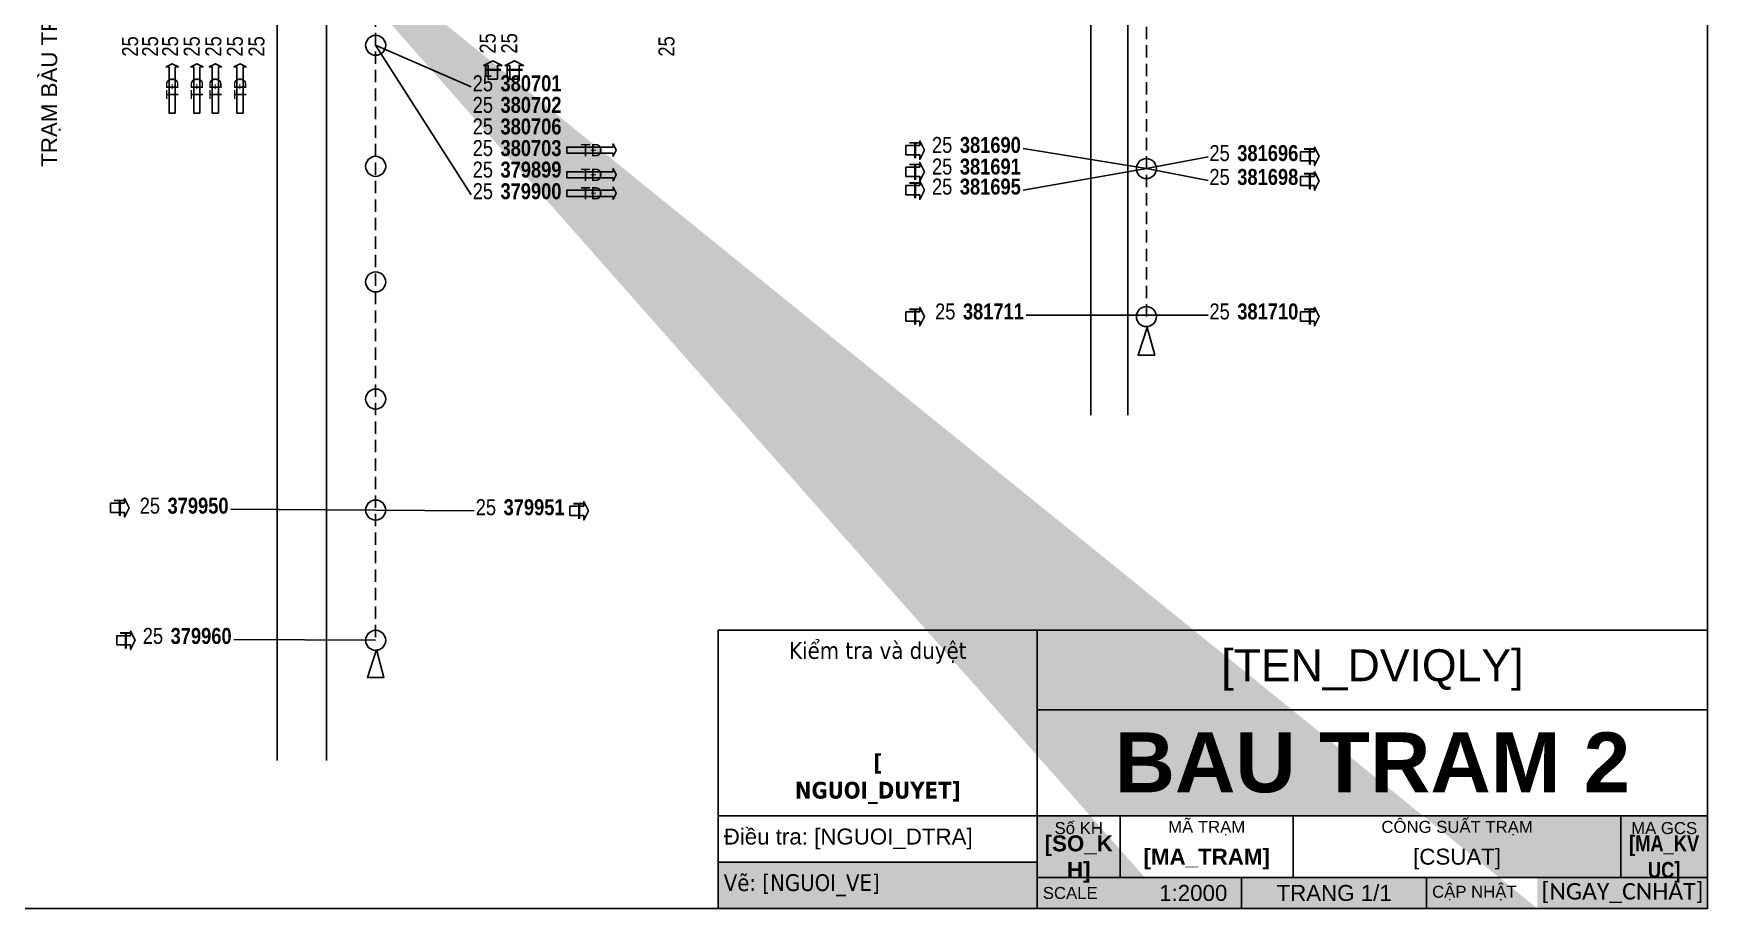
# Model space of a CAD drawing. Header units: metres. Extents: x 429925 to 893472, y 1245258 to 2552490.
# Drawn here: x 443449.1 to 443880.1, y 1266124.7 to 1266350 of the extents above; entities that cross this region are included whole.
import ezdxf

# ---------------------------------------------------------------- set-up
doc = ezdxf.new("R2010")
doc.units = ezdxf.units.M
doc.linetypes.add('HIDDEN2', pattern=[4.7625, 3.175, -1.5875])
for name, color, linetype in [('ANNOTATIONS', 7, 'Continuous'), ('CONNECTOR', 7, 'Continuous'), ('DATA_GRAPHIC', 7, 'Continuous')]:
    doc.layers.add(name, color=color, linetype=linetype)
doc.styles.get("Standard").update_dxf_attribs({"font": 'arial.ttf'})

msp = doc.modelspace()

# ---------------------------------------------------------------- hatches: boundary and pattern name
at = {"layer": 'CONNECTOR'}
h = msp.add_hatch(color=254, dxfattribs=at)
h.paths.add_polyline_path([(443707.53, 1266196.34), (443707.53, 1266148.59), (443707.53, 1266175.88), (443880.07, 1266175.88), (443880.07, 1266196.34)], flags=17)
h.paths.add_polyline_path([(443625.37, 1266148.59), (443707.53, 1266148.59)], flags=0)
h.paths.add_polyline_path([(443707.53, 1266175.88), (443880.07, 1266175.88)], flags=0)
edge = h.paths.add_edge_path(flags=16)
edge.add_line((443625.37, 1266148.59), (443707.53, 1266148.59))
edge.add_line((443625.37, 1266196.34), (443625.37, 1266148.59))
edge.add_line((443707.53, 1266196.34), (443625.37, 1266196.34))
edge.add_line((443707.53, 1266196.34), (443707.53, 1266175.88))
edge.add_line((443707.53, 1266175.88), (443707.53, 1266148.59))
edge = h.paths.add_edge_path(flags=17)
edge.add_line((443707.53, 1266148.59), (443707.53, 1266196.34))
edge.add_line((443707.53, 1266196.34), (443625.37, 1266196.34))
edge.add_line((443625.37, 1266196.34), (443625.37, 1266148.59))
edge.add_line((443707.53, 1266148.59), (443625.37, 1266148.59))
h.paths.add_polyline_path([(443625.37, 1266136.65), (443707.53, 1266136.65)], flags=16)
edge = h.paths.add_edge_path(flags=17)
edge.add_line((443625.37, 1266136.65), (443707.53, 1266136.65))
edge.add_line((443625.37, 1266136.65), (443625.37, 1266124.71))
edge.add_line((443625.37, 1266124.71), (443707.53, 1266124.71))
edge.add_line((443707.53, 1266124.71), (443707.53, 1266136.65))
edge = h.paths.add_edge_path(flags=16)
edge.add_line((443707.53, 1266196.34), (443707.53, 1266175.88))
edge.add_line((443880.07, 1266196.34), (443707.53, 1266196.34))
edge.add_line((443880.07, 1266175.88), (443880.07, 1266196.34))
edge.add_line((443707.53, 1266175.88), (443880.07, 1266175.88))
h.paths.add_polyline_path([(443707.53, 1266142.22), (443707.53, 1266148.59), (443728.85, 1266148.59), (443728.85, 1266142.22), (443728.85, 1266132.67), (443707.53, 1266132.67)], flags=17)
h.paths.add_polyline_path([(443773.43, 1266148.59), (443773.43, 1266142.22)], flags=16)
h.paths.add_polyline_path([(443773.43, 1266142.22), (443773.43, 1266132.67)], flags=16)
edge = h.paths.add_edge_path(flags=17)
edge.add_line((443728.86, 1266142.22), (443728.86, 1266148.59))
edge.add_line((443728.86, 1266148.59), (443773.43, 1266148.59))
edge.add_line((443773.43, 1266148.59), (443857.79, 1266148.59))
edge.add_line((443857.79, 1266148.59), (443857.79, 1266142.22))
edge.add_line((443857.79, 1266132.67), (443857.79, 1266142.22))
edge.add_line((443773.43, 1266132.67), (443857.79, 1266132.67))
edge.add_line((443728.86, 1266132.67), (443773.43, 1266132.67))
edge.add_line((443728.86, 1266132.67), (443728.86, 1266142.22))
h.paths.add_polyline_path([(443857.77, 1266142.22), (443857.77, 1266148.59), (443880.06, 1266148.59), (443880.06, 1266142.22), (443880.06, 1266132.67), (443857.77, 1266132.67)], flags=17)
h.paths.add_polyline_path([(443760.12, 1266124.71), (443807.77, 1266124.71), (443807.77, 1266132.67), (443760.12, 1266132.67)], flags=16)
edge = h.paths.add_edge_path()
edge.add_line((443735.21, 1266132.67), (443707.53, 1266132.67))
edge.add_line((443707.53, 1266132.67), (443707.53, 1266124.71))
edge.add_line((443707.53, 1266124.71), (443735.21, 1266124.71))
edge.add_line((443735.23, 1266124.71), (443760.13, 1266124.71))
edge.add_line((443760.13, 1266124.71), (443760.13, 1266132.67))
edge.add_line((443760.13, 1266132.67), (443735.23, 1266132.67))
edge.add_line((443836.29, 1266132.67), (443807.76, 1266132.67))
edge.add_line((443807.76, 1266132.67), (443807.76, 1266124.71))
edge.add_line((443807.76, 1266124.71), (443836.29, 1266124.71))
edge.add_line((443836.3, 1266132.67), (443880.09, 1266132.67))
edge.add_line((443880.09, 1266132.67), (443880.09, 1266124.71))
edge.add_line((443880.09, 1266124.71), (443836.3, 1266124.71))
edge.add_arc((443499.07, 1266392.08), 7.02, 0, 360)

# ---------------------------------------------------------------- linework, layer by layer
at = {"color": 9, "linetype": 'Continuous'}
for p, q in [((443511.77, 1266404.11), (443511.77, 1266162.81)), ((443524.47, 1266162.81), (443524.47, 1266404.11)), ((443721.32, 1266404.11), (443721.32, 1266251.71)), ((443730.85, 1266251.71), (443730.85, 1266404.11)), ((443707.53, 1266142.22), (443707.53, 1266148.59)), ((443707.53, 1266148.59), (443728.85, 1266148.59)), ((443728.85, 1266148.59), (443728.85, 1266142.22)), ((443728.86, 1266142.22), (443728.86, 1266148.59)), ((443728.86, 1266148.59), (443773.43, 1266148.59)), ((443773.43, 1266148.59), (443773.43, 1266142.22)), ((443773.43, 1266142.22), (443773.43, 1266148.59)), ((443773.43, 1266148.59), (443857.79, 1266148.59)), ((443857.77, 1266142.22), (443857.77, 1266148.59)), ((443857.77, 1266148.59), (443880.06, 1266148.59)), ((443857.79, 1266148.59), (443857.79, 1266142.22)), ((443880.06, 1266148.59), (443880.06, 1266142.22)), ((443707.53, 1266142.22), (443707.53, 1266132.67)), ((443728.85, 1266132.67), (443728.85, 1266142.22)), ((443728.86, 1266142.22), (443728.86, 1266132.67)), ((443773.43, 1266132.67), (443773.43, 1266142.22)), ((443773.43, 1266142.22), (443773.43, 1266132.67)), ((443857.77, 1266142.22), (443857.77, 1266132.67)), ((443857.79, 1266132.67), (443857.79, 1266142.22)), ((443880.06, 1266132.67), (443880.06, 1266142.22)), ((443707.53, 1266132.67), (443728.85, 1266132.67)), ((443735.21, 1266132.67), (443707.53, 1266132.67)), ((443707.53, 1266132.67), (443707.53, 1266124.71)), ((443728.86, 1266132.67), (443773.43, 1266132.67)), ((443773.43, 1266132.67), (443857.79, 1266132.67)), ((443836.29, 1266132.67), (443807.76, 1266132.67)), ((443807.76, 1266132.67), (443807.76, 1266124.71)), ((443836.3, 1266132.67), (443880.09, 1266132.67)), ((443857.77, 1266132.67), (443880.06, 1266132.67)), ((443880.09, 1266132.67), (443880.09, 1266124.71)), ((443707.53, 1266124.71), (443735.21, 1266124.71)), ((443807.76, 1266124.71), (443836.29, 1266124.71)), ((443880.09, 1266124.71), (443836.3, 1266124.71))]:
    msp.add_line(p, q, dxfattribs=at)
for points in [[(443067.27, 1266124.71), (443880.07, 1266124.71), (443880.07, 1266696.21), (443067.27, 1266696.21)], [(443735.81, 1266274.34), (443737.75, 1266267.17), (443733.47, 1266267.17)], [(443625.37, 1266148.59), (443707.53, 1266148.59), (443707.53, 1266196.34), (443625.37, 1266196.34)], [(443707.53, 1266175.88), (443880.07, 1266175.88), (443880.07, 1266196.34), (443707.53, 1266196.34)], [(443537.37, 1266191.38), (443539.31, 1266184.21), (443535.03, 1266184.21)], [(443707.53, 1266148.59), (443880.07, 1266148.59), (443880.07, 1266175.88), (443707.53, 1266175.88)], [(443625.37, 1266136.65), (443707.53, 1266136.65), (443707.53, 1266148.59), (443625.37, 1266148.59)], [(443625.37, 1266124.71), (443707.53, 1266124.71), (443707.53, 1266136.65), (443625.37, 1266136.65)], [(443760.12, 1266124.71), (443807.77, 1266124.71), (443807.77, 1266132.67), (443760.12, 1266132.67)]]:
    msp.add_lwpolyline(points, close=True, dxfattribs=at)
for points in [[(443534.59, 1266346.96, -1), (443539.75, 1266346.96, -1)], [(443534.59, 1266315.8, -1), (443539.75, 1266315.8, -1)], [(443733.03, 1266315.21, -1), (443738.19, 1266315.21, -1)], [(443534.59, 1266286.04, -1), (443539.75, 1266286.04, -1)], [(443733.03, 1266277.11, -1), (443738.19, 1266277.11, -1)], [(443534.59, 1266255.88, -1), (443539.75, 1266255.88, -1)], [(443534.59, 1266227.3, -1), (443539.75, 1266227.3, -1)], [(443534.59, 1266193.76, -1), (443539.75, 1266193.76, -1)]]:
    msp.add_lwpolyline(points, format="xyb", close=True, dxfattribs=at)
at = {"color": 7, "linetype": 'Continuous'}
for points in [[(443568.53, 1266338.23), (443568.53, 1266341.8), (443569.72, 1266341.8), (443567.34, 1266342.99), (443564.95, 1266341.8), (443566.15, 1266341.8), (443566.15, 1266338.23)], [(443574.08, 1266338.23), (443574.08, 1266341.8), (443575.27, 1266341.8), (443572.89, 1266342.99), (443570.51, 1266341.8), (443571.7, 1266341.8), (443571.7, 1266338.23)], [(443485.58, 1266329.5), (443485.58, 1266341.4), (443486.37, 1266341.4), (443484.79, 1266342.2), (443483.2, 1266341.4), (443483.99, 1266341.4), (443483.99, 1266329.5)], [(443491.93, 1266329.5), (443491.93, 1266341.4), (443492.72, 1266341.4), (443491.14, 1266342.2), (443489.55, 1266341.4), (443490.34, 1266341.4), (443490.34, 1266329.5)], [(443496.69, 1266329.5), (443496.69, 1266341.4), (443497.49, 1266341.4), (443495.9, 1266342.2), (443494.31, 1266341.4), (443495.1, 1266341.4), (443495.1, 1266329.5)], [(443503.04, 1266329.5), (443503.04, 1266341.4), (443503.84, 1266341.4), (443502.25, 1266342.2), (443500.66, 1266341.4), (443501.45, 1266341.4), (443501.45, 1266329.5)], [(443586.39, 1266319.18), (443598.29, 1266319.18), (443598.29, 1266318.38), (443599.09, 1266319.97), (443598.29, 1266321.56), (443598.29, 1266320.76), (443586.39, 1266320.76)], [(443673.7, 1266318.78), (443677.27, 1266318.78), (443677.27, 1266317.59), (443678.46, 1266319.97), (443677.27, 1266322.35), (443677.27, 1266321.16), (443673.7, 1266321.16)], [(443673.7, 1266313.22), (443677.27, 1266313.22), (443677.27, 1266312.03), (443678.46, 1266314.41), (443677.27, 1266316.8), (443677.27, 1266315.61), (443673.7, 1266315.61)], [(443775.3, 1266317.19), (443778.87, 1266317.19), (443778.87, 1266316), (443780.06, 1266318.38), (443778.87, 1266320.76), (443778.87, 1266319.57), (443775.3, 1266319.57)], [(443586.39, 1266312.83), (443598.29, 1266312.83), (443598.29, 1266312.03), (443599.09, 1266313.62), (443598.29, 1266315.21), (443598.29, 1266314.41), (443586.39, 1266314.41)], [(443775.3, 1266310.84), (443778.87, 1266310.84), (443778.87, 1266309.65), (443780.06, 1266312.03), (443778.87, 1266314.41), (443778.87, 1266313.22), (443775.3, 1266313.22)], [(443586.39, 1266308.06), (443598.29, 1266308.06), (443598.29, 1266307.27), (443599.09, 1266308.86), (443598.29, 1266310.45), (443598.29, 1266309.65), (443586.39, 1266309.65)], [(443673.7, 1266308.46), (443677.27, 1266308.46), (443677.27, 1266307.27), (443678.46, 1266309.65), (443677.27, 1266312.03), (443677.27, 1266310.84), (443673.7, 1266310.84)], [(443673.7, 1266275.92), (443677.27, 1266275.92), (443677.27, 1266274.73), (443678.46, 1266277.11), (443677.27, 1266279.49), (443677.27, 1266278.3), (443673.7, 1266278.3)], [(443775.3, 1266275.92), (443778.87, 1266275.92), (443778.87, 1266274.73), (443780.06, 1266277.11), (443778.87, 1266279.49), (443778.87, 1266278.3), (443775.3, 1266278.3)], [(443468.91, 1266226.71), (443472.48, 1266226.71), (443472.48, 1266225.51), (443473.67, 1266227.9), (443472.48, 1266230.28), (443472.48, 1266229.09), (443468.91, 1266229.09)], [(443587.18, 1266225.91), (443590.75, 1266225.91), (443590.75, 1266224.72), (443591.94, 1266227.1), (443590.75, 1266229.48), (443590.75, 1266228.29), (443587.18, 1266228.29)], [(443470.5, 1266192.57), (443474.07, 1266192.57), (443474.07, 1266191.38), (443475.26, 1266193.76), (443474.07, 1266196.15), (443474.07, 1266194.96), (443470.5, 1266194.96)]]:
    msp.add_lwpolyline(points, close=True, dxfattribs=at)
at = {"layer": 'ANNOTATIONS', "linetype": 'Continuous'}
for p, q in [((443760.13, 1266132.67), (443735.23, 1266132.67)), ((443760.13, 1266124.71), (443760.13, 1266132.67)), ((443735.23, 1266124.71), (443760.13, 1266124.71))]:
    msp.add_line(p, q, dxfattribs=at)
at = {"layer": 'CONNECTOR', "linetype": 'HIDDEN2'}
for p, q in [((443735.61, 1266277.11), (443735.61, 1266431.89)), ((443537.17, 1266194.56), (443537.17, 1266385.85))]:
    msp.add_line(p, q, dxfattribs=at)
at = {"layer": 'CONNECTOR', "linetype": 'Continuous'}
for p, q in [((443561.78, 1266336.24), (443537.17, 1266346.96)), ((443561.78, 1266308.46), (443537.17, 1266346.96)), ((443735.61, 1266315.21), (443703.86, 1266320.37)), ((443751.49, 1266318.28), (443735.61, 1266315.21)), ((443735.61, 1266315.21), (443703.86, 1266309.65)), ((443751.49, 1266312.13), (443735.61, 1266315.21)), ((443751.49, 1266277.51), (443704.65, 1266277.51)), ((443537.17, 1266227.3), (443499.87, 1266227.5)), ((443562.57, 1266227.1), (443537.17, 1266227.3)), ((443537.17, 1266193.76), (443500.66, 1266193.96))]:
    msp.add_line(p, q, dxfattribs=at)

# ---------------------------------------------------------------- texts
at = {"attachment_point": 5, "rotation": 90}
for s, insert, char_height, width in [('\\C7;\\fArial Unicode MS|b0|i0|;\\H4.1092942200601;TRẠM BÀU TRÂM 2', (443453.56, 1266341.84), 4.1093, 70.5556), ('\\C7;\\fCalibri|b0|i0|;\\H3.1749515533447;TĐ', (443484.79, 1266335.85), 3.175, 12.7), ('\\C7;\\fCalibri|b0|i0|;\\H3.1749515533447;TĐ', (443491.14, 1266335.85), 3.175, 12.7), ('\\C7;\\fCalibri|b0|i0|;\\H3.1749515533447;TĐ', (443495.9, 1266335.85), 3.175, 12.7), ('\\C7;\\fCalibri|b0|i0|;\\H4.2333171844482;T', (443572.89, 1266340.61), 4.2333, 4.7625)]:
    msp.add_mtext(s, dxfattribs=dict(at, insert=insert, char_height=char_height, width=width))
for s, insert, char_height, width, attachment_point in [('\\C7;\\fCalibri|b0|i0|;\\H4.2333171844482;T', (443777.68, 1266318.38), 4.2333, 4.7625, 5), ('\\C7;\\fCalibri|b0|i0|;\\H3.1749515533447;TĐ', (443592.74, 1266313.62), 3.175, 12.7, 5), ('\\C7;\\fCalibri|b0|i0|;\\H4.2333171844482;T', (443676.08, 1266314.41), 4.2333, 4.7625, 5), ('\\C7;\\fCalibri|b0|i0|;\\H4.2333171844482;T', (443777.68, 1266312.03), 4.2333, 4.7625, 5), ('\\C7;\\fCalibri|b0|i0|;\\H3.1749515533447;TĐ', (443592.74, 1266308.86), 3.175, 12.7, 5), ('\\C7;\\fCalibri|b0|i0|;\\H4.2333171844482;T', (443676.08, 1266309.65), 4.2333, 4.7625, 5), ('\\C7;\\fCalibri|b0|i0|;\\H4.2333171844482;T', (443777.68, 1266277.11), 4.2333, 4.7625, 5), ('\\C7;\\fTahoma|b0|i0|;\\H4.315999160707;Kiểm tra và duyệt\\P\\P\\P\\P\\fTahoma|b1|i0|;[\\PNGUOI_DUYET]', (443666.45, 1266172.46), 4.316, 82.1613, 5), ('\\C7;\\fArial Unicode MS|b0|i0|;\\H8.2185884401202;[TEN_DVIQLY]', (443793.8, 1266186.11), 8.2186, 172.5387, 5), ('{\\fArial Unicode MS|b1|i0|c0|p34;\\H1x;\\C7;BAU TRAM 2}', (443793.8, 1266162.23), 15.41, 172.5387, 5), ('\\C7;\\fArial|b0|i0|;\\H4.1092942200601;Điều tra: [NGUOI_DTRA]', (443626.78, 1266142.62), 4.1093, 82.1613, 4), ('\\C7;\\fArial|b0|i0|;\\H3.0819353945553;Số KH', (443718.19, 1266145.4), 3.0819, 27.7139, 5), ('\\C7;\\fArial|b0|i0|;\\H3.0819353945553;MÃ TRẠM', (443751.14, 1266145.4), 3.0819, 44.5725, 5), ('\\C7;\\fArial|b0|i0|;\\H3.0819353945553;CÔNG SUẤT TRẠM', (443815.61, 1266145.4), 3.0819, 84.3566, 5), ('\\C7;\\fArial|b0|i0|;\\H3.0819353945553;MA GCS', (443868.92, 1266145.4), 3.0819, 22.2862, 5), ('\\C7;\\fArial Unicode MS|b1|i0|;\\H4.1092942200601;[SO_K\\PH]', (443718.19, 1266137.44), 4.1093, 21.3184, 5), ('\\C7;\\fArial Unicode MS|b1|i0|;\\H4.1092942200601;[MA_TRAM]', (443751.14, 1266137.44), 4.1093, 44.5725, 5), ('\\C7;\\fArial|b0|i0|;\\H4.1092942200601;[CSUAT]', (443815.61, 1266137.44), 4.1093, 84.3566, 5), ('\\C7;\\fArial Narrow|b1|i0|;\\H4.1092942200601;[MA_KV\\PUC]', (443868.92, 1266137.44), 4.1093, 22.2862, 5), ('\\C7;\\fTahoma|b0|i0|;\\H4.315999160707;Vẽ: [NGUOI_VE]', (443626.78, 1266130.68), 4.316, 82.1613, 4), ('\\C7;\\fArial|b0|i0|;\\H3.0819353945553;CẬP NHẬT', (443809.17, 1266128.69), 3.0819, 28.5264, 4), ('\\C7;\\fCalibri|b0|i0|;\\H4.2333171844482;[NGAY_CNHAT]', (443858.19, 1266128.69), 4.2333, 43.7829, 5), ('\\C7;\\fArial|b0|i0|;\\H3.0819353945553;SCALE', (443708.94, 1266128.69), 3.0819, 27.6859, 4), ('\\C7;\\fArial|b0|i0|;\\H4.1092942200601;TRANG 1/1', (443783.94, 1266128.69), 4.1093, 47.6535, 5)]:
    msp.add_mtext(s, dxfattribs=dict(insert=insert, char_height=char_height, width=width, attachment_point=attachment_point))
at = {"layer": 'ANNOTATIONS', "insert": (443747.68, 1266128.69), "char_height": 4.1093, "width": 24.9097, "attachment_point": 5}
msp.add_mtext('\\C7;\\fArial|b0|i0|;\\H4.1092942200601;1:2000', dxfattribs=at)
at = {"layer": 'CONNECTOR', "attachment_point": 5}
for s, insert, char_height, width in [('\\C7;\\fCalibri|b0|i0|;\\H3.1749515533447;TĐ', (443592.74, 1266319.97), 3.175, 12.7), ('\\C7;\\fCalibri|b0|i0|;\\H4.2333171844482;T', (443676.08, 1266319.97), 4.2333, 4.7625), ('\\C7;\\fCalibri|b0|i0|;\\H4.2333171844482;T', (443676.08, 1266277.11), 4.2333, 4.7625), ('\\C7;\\fCalibri|b0|i0|;\\H4.2333171844482;T', (443471.29, 1266227.9), 4.2333, 4.7625), ('\\C7;\\fCalibri|b0|i0|;\\H4.2333171844482;T', (443472.88, 1266193.76), 4.2333, 4.7625)]:
    msp.add_mtext(s, dxfattribs=dict(at, insert=insert, char_height=char_height, width=width))
at = {"layer": 'DATA_GRAPHIC', "rotation": 90}
for s, insert, char_height, width, attachment_point in [('\\C7;\\fArial Narrow|b0|i0|;\\H4.1092942200601;25', (443471.88, 1266346.67), 4.1093, 6.9081, 2), ('\\C7;\\fArial Narrow|b0|i0|;\\H4.1092942200601;25', (443477.04, 1266346.67), 4.1093, 6.9081, 2), ('\\C7;\\fArial Narrow|b0|i0|;\\H4.1092942200601;25', (443482.19, 1266346.67), 4.1093, 6.9081, 2), ('\\C7;\\fArial Narrow|b0|i0|;\\H4.1092942200601;25', (443487.75, 1266346.67), 4.1093, 6.9081, 2), ('\\C7;\\fArial Narrow|b0|i0|;\\H4.1092942200601;25', (443493.31, 1266346.67), 4.1093, 6.9081, 2), ('\\C7;\\fArial Narrow|b0|i0|;\\H4.1092942200601;25', (443498.86, 1266346.67), 4.1093, 6.9081, 2), ('\\C7;\\fArial Narrow|b0|i0|;\\H4.1092942200601;25', (443504.42, 1266346.67), 4.1093, 6.9081, 2), ('\\C7;\\fArial Narrow|b0|i0|;\\H4.1092942200601;25', (443563.95, 1266347.46), 4.1093, 6.9081, 2), ('\\C7;\\fArial Narrow|b0|i0|;\\H4.1092942200601;25', (443569.51, 1266347.46), 4.1093, 6.9081, 2), ('\\C7;\\fArial Narrow|b0|i0|;\\H4.1092942200601;25', (443609.99, 1266346.67), 4.1093, 6.9081, 2), ('\\C7;\\fCalibri|b0|i0|;\\H3.1749515533447;TĐ', (443502.25, 1266335.85), 3.175, 12.7, 5), ('\\C7;\\fCalibri|b0|i0|;\\H4.2333171844482;T', (443567.34, 1266340.61), 4.2333, 4.7625, 5)]:
    msp.add_mtext(s, dxfattribs=dict(at, insert=insert, char_height=char_height, width=width, attachment_point=attachment_point))
at = {"layer": 'DATA_GRAPHIC'}
for s, insert, char_height, width, attachment_point in [('\\C7;\\fArial Narrow|b0|i0|;\\H4.1092942200601;25', (443564.76, 1266339.23), 4.1093, 6.6993, 2), ('\\C7;\\fArial Narrow|b1|i0|;\\H4.1092942200601;380701', (443585.01, 1266339.23), 4.1093, 17.4645, 3), ('\\C7;\\fArial Narrow|b0|i0|;\\H4.1092942200601;25', (443564.76, 1266333.67), 4.1093, 6.6993, 2), ('\\C7;\\fArial Narrow|b1|i0|;\\H4.1092942200601;380702', (443585.01, 1266333.67), 4.1093, 17.4645, 3), ('\\C7;\\fArial Narrow|b0|i0|;\\H4.1092942200601;25', (443564.76, 1266328.12), 4.1093, 6.6993, 2), ('\\C7;\\fArial Narrow|b1|i0|;\\H4.1092942200601;380706', (443585.01, 1266328.12), 4.1093, 17.4645, 3), ('\\C7;\\fArial Narrow|b0|i0|;\\H4.1092942200601;25', (443564.76, 1266322.56), 4.1093, 6.6993, 2), ('\\C7;\\fArial Narrow|b1|i0|;\\H4.1092942200601;380703', (443585.01, 1266322.56), 4.1093, 17.4645, 3), ('\\C7;\\fArial Narrow|b0|i0|;\\H4.1092942200601;25', (443683.02, 1266323.36), 4.1093, 6.6993, 2), ('\\C7;\\fArial Narrow|b1|i0|;\\H4.1092942200601;381690', (443703.28, 1266323.36), 4.1093, 17.4645, 3), ('\\C7;\\fArial Narrow|b0|i0|;\\H4.1092942200601;25', (443754.46, 1266321.27), 4.1093, 6.6993, 2), ('\\C7;\\fArial Narrow|b1|i0|;\\H4.1092942200601;381696', (443774.72, 1266321.27), 4.1093, 17.4645, 3), ('\\C7;\\fArial Narrow|b0|i0|;\\H4.1092942200601;25', (443564.76, 1266317.01), 4.1093, 6.6993, 2), ('\\C7;\\fArial Narrow|b1|i0|;\\H4.1092942200601;379899', (443585.01, 1266317.01), 4.1093, 17.4645, 3), ('\\C7;\\fArial Narrow|b0|i0|;\\H4.1092942200601;25', (443683.02, 1266317.8), 4.1093, 6.6993, 2), ('\\C7;\\fArial Narrow|b1|i0|;\\H4.1092942200601;381691', (443703.28, 1266317.8), 4.1093, 17.4645, 3), ('\\C7;\\fArial Narrow|b0|i0|;\\H4.1092942200601;25', (443683.02, 1266312.64), 4.1093, 6.6993, 2), ('\\C7;\\fArial Narrow|b1|i0|;\\H4.1092942200601;381695', (443703.28, 1266312.64), 4.1093, 17.4645, 3), ('\\C7;\\fArial Narrow|b0|i0|;\\H4.1092942200601;25', (443754.46, 1266315.12), 4.1093, 6.6993, 2), ('\\C7;\\fArial Narrow|b1|i0|;\\H4.1092942200601;381698', (443774.72, 1266315.12), 4.1093, 17.4645, 3), ('\\C7;\\fArial Narrow|b0|i0|;\\H4.1092942200601;25', (443564.76, 1266311.45), 4.1093, 6.6993, 2), ('\\C7;\\fArial Narrow|b1|i0|;\\H4.1092942200601;379900', (443585.01, 1266311.45), 4.1093, 17.4645, 3), ('\\C7;\\fArial Narrow|b0|i0|;\\H4.1092942200601;25', (443683.82, 1266280.49), 4.1093, 6.6993, 2), ('\\C7;\\fArial Narrow|b1|i0|;\\H4.1092942200601;381711', (443704.07, 1266280.49), 4.1093, 17.4645, 3), ('\\C7;\\fArial Narrow|b0|i0|;\\H4.1092942200601;25', (443754.46, 1266280.49), 4.1093, 6.6993, 2), ('\\C7;\\fArial Narrow|b1|i0|;\\H4.1092942200601;381710', (443774.72, 1266280.49), 4.1093, 17.4645, 3), ('\\C7;\\fArial Narrow|b0|i0|;\\H4.1092942200601;25', (443479.03, 1266230.49), 4.1093, 6.6993, 2), ('\\C7;\\fArial Narrow|b1|i0|;\\H4.1092942200601;379950', (443499.29, 1266230.49), 4.1093, 17.4645, 3), ('\\C7;\\fArial Narrow|b0|i0|;\\H4.1092942200601;25', (443565.55, 1266230.09), 4.1093, 6.6993, 2), ('\\C7;\\fArial Narrow|b1|i0|;\\H4.1092942200601;379951', (443585.81, 1266230.09), 4.1093, 17.4645, 3), ('\\C7;\\fCalibri|b0|i0|;\\H4.2333171844482;T', (443589.56, 1266227.1), 4.2333, 4.7625, 5), ('\\C7;\\fArial Narrow|b0|i0|;\\H4.1092942200601;25', (443479.82, 1266196.95), 4.1093, 6.6993, 2), ('\\C7;\\fArial Narrow|b1|i0|;\\H4.1092942200601;379960', (443500.08, 1266196.95), 4.1093, 17.4645, 3)]:
    msp.add_mtext(s, dxfattribs=dict(at, insert=insert, char_height=char_height, width=width, attachment_point=attachment_point))

doc.saveas('drawing.dxf')
